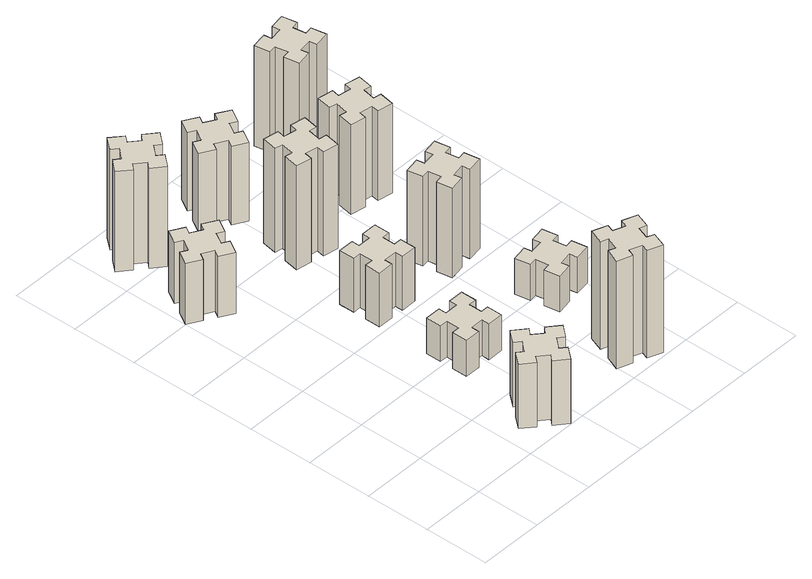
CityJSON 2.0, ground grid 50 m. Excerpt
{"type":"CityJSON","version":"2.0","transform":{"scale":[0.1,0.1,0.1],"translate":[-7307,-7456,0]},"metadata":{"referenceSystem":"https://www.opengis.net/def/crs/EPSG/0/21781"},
"CityObjects":{
"building1":{"type":"Building","attributes":{"class":"1000","function":"1000","usage":"1000","yearOfConstruction":2016,"roofType":"1000","measuredHeight":54,"storeysAboveGround":30,"storeysBelowGround":0},"geometry":[{"type":"Solid","lod":"1","boundaries":[[[[0,1,2,3,4,5,6,7,8,9,10,11,12,13,14,15,16,17,18,19]],[[17,16,20,21]],[[16,15,22,20]],[[15,14,23,22]],[[14,13,24,23]],[[13,12,25,24]],[[12,11,26,25]],[[11,10,27,26]],[[10,9,28,27]],[[9,8,29,28]],[[8,7,30,29]],[[7,6,31,30]],[[6,5,32,31]],[[5,4,33,32]],[[4,3,34,33]],[[3,2,35,34]],[[2,1,36,35]],[[1,0,37,36]],[[0,19,38,37]],[[19,18,39,38]],[[18,17,21,39]],[[24,25,26,27,28,29,30,31,32,33,34,35,36,37,38,39,21,20,22,23]]]]}]},
"building2":{"type":"Building","attributes":{"class":"1000","function":"1000","usage":"1000","yearOfConstruction":2016,"roofType":"1000","measuredHeight":51,"storeysAboveGround":30,"storeysBelowGround":0},"geometry":[{"type":"Solid","lod":"1","boundaries":[[[[40,41,42,43,44,45,46,47,48,49,50,51,52,53,54,55,56,57,58,59]],[[57,56,60,61]],[[56,55,62,60]],[[55,54,63,62]],[[54,53,64,63]],[[53,52,65,64]],[[52,51,66,65]],[[51,50,67,66]],[[50,49,68,67]],[[49,48,69,68]],[[48,47,70,69]],[[47,46,71,70]],[[46,45,72,71]],[[45,44,73,72]],[[44,43,74,73]],[[43,42,75,74]],[[42,41,76,75]],[[41,40,77,76]],[[40,59,78,77]],[[59,58,79,78]],[[58,57,61,79]],[[64,65,66,67,68,69,70,71,72,73,74,75,76,77,78,79,61,60,62,63]]]]}]},
"building3":{"type":"Building","attributes":{"class":"1000","function":"1000","usage":"1000","yearOfConstruction":2016,"roofType":"1000","measuredHeight":30,"storeysAboveGround":30,"storeysBelowGround":0},"geometry":[{"type":"Solid","lod":"1","boundaries":[[[[80,81,82,83,84,85,86,87,88,89,90,91,92,93,94,95,96,97,98,99]],[[97,96,100,101]],[[96,95,102,100]],[[95,94,103,102]],[[94,93,104,103]],[[93,92,105,104]],[[92,91,106,105]],[[91,90,107,106]],[[90,89,108,107]],[[89,88,109,108]],[[88,87,110,109]],[[87,86,111,110]],[[86,85,112,111]],[[85,84,113,112]],[[84,83,114,113]],[[83,82,115,114]],[[82,81,116,115]],[[81,80,117,116]],[[80,99,118,117]],[[99,98,119,118]],[[98,97,101,119]],[[104,105,106,107,108,109,110,111,112,113,114,115,116,117,118,119,101,100,102,103]]]]}]},
"building4":{"type":"Building","attributes":{"class":"1000","function":"1000","usage":"1000","yearOfConstruction":2016,"roofType":"1000","measuredHeight":84,"storeysAboveGround":30,"storeysBelowGround":0},"geometry":[{"type":"Solid","lod":"1","boundaries":[[[[120,121,122,123,124,125,126,127,128,129,130,131,132,133,134,135,136,137,138,139]],[[137,136,140,141]],[[136,135,142,140]],[[135,134,143,142]],[[134,133,144,143]],[[133,132,145,144]],[[132,131,146,145]],[[131,130,147,146]],[[130,129,148,147]],[[129,128,149,148]],[[128,127,150,149]],[[127,126,151,150]],[[126,125,152,151]],[[125,124,153,152]],[[124,123,154,153]],[[123,122,155,154]],[[122,121,156,155]],[[121,120,157,156]],[[120,139,158,157]],[[139,138,159,158]],[[138,137,141,159]],[[144,145,146,147,148,149,150,151,152,153,154,155,156,157,158,159,141,140,142,143]]]]}]},
"building5":{"type":"Building","attributes":{"class":"1000","function":"1000","usage":"1000","yearOfConstruction":2016,"roofType":"1000","measuredHeight":45,"storeysAboveGround":30,"storeysBelowGround":0},"geometry":[{"type":"Solid","lod":"1","boundaries":[[[[160,161,162,163,164,165,166,167,168,169,170,171,172,173,174,175,176,177,178,179]],[[177,176,180,181]],[[176,175,182,180]],[[175,174,183,182]],[[174,173,184,183]],[[173,172,185,184]],[[172,171,186,185]],[[171,170,187,186]],[[170,169,188,187]],[[169,168,189,188]],[[168,167,190,189]],[[167,166,191,190]],[[166,165,192,191]],[[165,164,193,192]],[[164,163,194,193]],[[163,162,195,194]],[[162,161,196,195]],[[161,160,197,196]],[[160,179,198,197]],[[179,178,199,198]],[[178,177,181,199]],[[184,185,186,187,188,189,190,191,192,193,194,195,196,197,198,199,181,180,182,183]]]]}]},
"building6":{"type":"Building","attributes":{"class":"1000","function":"1000","usage":"1000","yearOfConstruction":2016,"roofType":"1000","measuredHeight":90,"storeysAboveGround":30,"storeysBelowGround":0},"geometry":[{"type":"Solid","lod":"1","boundaries":[[[[200,201,202,203,204,205,206,207,208,209,210,211,212,213,214,215,216,217,218,219]],[[217,216,220,221]],[[216,215,222,220]],[[215,214,223,222]],[[214,213,224,223]],[[213,212,225,224]],[[212,211,226,225]],[[211,210,227,226]],[[210,209,228,227]],[[209,208,229,228]],[[208,207,230,229]],[[207,206,231,230]],[[206,205,232,231]],[[205,204,233,232]],[[204,203,234,233]],[[203,202,235,234]],[[202,201,236,235]],[[201,200,237,236]],[[200,219,238,237]],[[219,218,239,238]],[[218,217,221,239]],[[224,225,226,227,228,229,230,231,232,233,234,235,236,237,238,239,221,220,222,223]]]]}]},
"building7":{"type":"Building","attributes":{"class":"1000","function":"1000","usage":"1000","yearOfConstruction":2016,"roofType":"1000","measuredHeight":87,"storeysAboveGround":30,"storeysBelowGround":0},"geometry":[{"type":"Solid","lod":"1","boundaries":[[[[240,241,242,243,244,245,246,247,248,249,250,251,252,253,254,255,256,257,258,259]],[[257,256,260,261]],[[256,255,262,260]],[[255,254,263,262]],[[254,253,264,263]],[[253,252,265,264]],[[252,251,266,265]],[[251,250,267,266]],[[250,249,268,267]],[[249,248,269,268]],[[248,247,270,269]],[[247,246,271,270]],[[246,245,272,271]],[[245,244,273,272]],[[244,243,274,273]],[[243,242,275,274]],[[242,241,276,275]],[[241,240,277,276]],[[240,259,278,277]],[[259,258,279,278]],[[258,257,261,279]],[[264,265,266,267,268,269,270,271,272,273,274,275,276,277,278,279,261,260,262,263]]]]}]},
"building8":{"type":"Building","attributes":{"class":"1000","function":"1000","usage":"1000","yearOfConstruction":2016,"roofType":"1000","measuredHeight":66,"storeysAboveGround":30,"storeysBelowGround":0},"geometry":[{"type":"Solid","lod":"1","boundaries":[[[[280,281,282,283,284,285,286,287,288,289,290,291,292,293,294,295,296,297,298,299]],[[297,296,300,301]],[[296,295,302,300]],[[295,294,303,302]],[[294,293,304,303]],[[293,292,305,304]],[[292,291,306,305]],[[291,290,307,306]],[[290,289,308,307]],[[289,288,309,308]],[[288,287,310,309]],[[287,286,311,310]],[[286,285,312,311]],[[285,284,313,312]],[[284,283,314,313]],[[283,282,315,314]],[[282,281,316,315]],[[281,280,317,316]],[[280,299,318,317]],[[299,298,319,318]],[[298,297,301,319]],[[304,305,306,307,308,309,310,311,312,313,314,315,316,317,318,319,301,300,302,303]]]]}]},
"building9":{"type":"Building","attributes":{"class":"1000","function":"1000","usage":"1000","yearOfConstruction":2016,"roofType":"1000","measuredHeight":30,"storeysAboveGround":30,"storeysBelowGround":0},"geometry":[{"type":"Solid","lod":"1","boundaries":[[[[320,321,322,323,324,325,326,327,328,329,330,331,332,333,334,335,336,337,338,339]],[[337,336,340,341]],[[336,335,342,340]],[[335,334,343,342]],[[334,333,344,343]],[[333,332,345,344]],[[332,331,346,345]],[[331,330,347,346]],[[330,329,348,347]],[[329,328,349,348]],[[328,327,350,349]],[[327,326,351,350]],[[326,325,352,351]],[[325,324,353,352]],[[324,323,354,353]],[[323,322,355,354]],[[322,321,356,355]],[[321,320,357,356]],[[320,339,358,357]],[[339,338,359,358]],[[338,337,341,359]],[[344,345,346,347,348,349,350,351,352,353,354,355,356,357,358,359,341,340,342,343]]]]}]},
"building10":{"type":"Building","attributes":{"class":"1000","function":"1000","usage":"1000","yearOfConstruction":2016,"roofType":"1000","measuredHeight":75,"storeysAboveGround":30,"storeysBelowGround":0},"geometry":[{"type":"Solid","lod":"1","boundaries":[[[[360,361,362,363,364,365,366,367,368,369,370,371,372,373,374,375,376,377,378,379]],[[377,376,380,381]],[[376,375,382,380]],[[375,374,383,382]],[[374,373,384,383]],[[373,372,385,384]],[[372,371,386,385]],[[371,370,387,386]],[[370,369,388,387]],[[369,368,389,388]],[[368,367,390,389]],[[367,366,391,390]],[[366,365,392,391]],[[365,364,393,392]],[[364,363,394,393]],[[363,362,395,394]],[[362,361,396,395]],[[361,360,397,396]],[[360,379,398,397]],[[379,378,399,398]],[[378,377,381,399]],[[384,385,386,387,388,389,390,391,392,393,394,395,396,397,398,399,381,380,382,383]]]]}]},
"building11":{"type":"Building","attributes":{"class":"1000","function":"1000","usage":"1000","yearOfConstruction":2016,"roofType":"1000","measuredHeight":75,"storeysAboveGround":30,"storeysBelowGround":0},"geometry":[{"type":"Solid","lod":"1","boundaries":[[[[400,401,402,403,404,405,406,407,408,409,410,411,412,413,414,415,416,417,418,419]],[[417,416,420,421]],[[416,415,422,420]],[[415,414,423,422]],[[414,413,424,423]],[[413,412,425,424]],[[412,411,426,425]],[[411,410,427,426]],[[410,409,428,427]],[[409,408,429,428]],[[408,407,430,429]],[[407,406,431,430]],[[406,405,432,431]],[[405,404,433,432]],[[404,403,434,433]],[[403,402,435,434]],[[402,401,436,435]],[[401,400,437,436]],[[400,419,438,437]],[[419,418,439,438]],[[418,417,421,439]],[[424,425,426,427,428,429,430,431,432,433,434,435,436,437,438,439,421,420,422,423]]]]}]},
"building12":{"type":"Building","attributes":{"class":"1000","function":"1000","usage":"1000","yearOfConstruction":2016,"roofType":"1000","measuredHeight":84,"storeysAboveGround":30,"storeysBelowGround":0},"geometry":[{"type":"Solid","lod":"1","boundaries":[[[[440,441,442,443,444,445,446,447,448,449,450,451,452,453,454,455,456,457,458,459]],[[457,456,460,461]],[[456,455,462,460]],[[455,454,463,462]],[[454,453,464,463]],[[453,452,465,464]],[[452,451,466,465]],[[451,450,467,466]],[[450,449,468,467]],[[449,448,469,468]],[[448,447,470,469]],[[447,446,471,470]],[[446,445,472,471]],[[445,444,473,472]],[[444,443,474,473]],[[443,442,475,474]],[[442,441,476,475]],[[441,440,477,476]],[[440,459,478,477]],[[459,458,479,478]],[[458,457,461,479]],[[464,465,466,467,468,469,470,471,472,473,474,475,476,477,478,479,461,460,462,463]]]]}]}
},
"vertices":[
[984,297,0],[908,362,0],[946,408,0],[854,485,0],[777,393,0],[823,354,0],[759,278,0],[713,316,0],[636,224,0],[728,147,0],[766,193,0],[843,129,0],[804,83,0],[896,6,0],[973,98,0],[927,136,0],[992,213,0],[1038,174,0],[1115,266,0],[1023,343,0],[992,213,540],[1038,174,540],[927,136,540],[973,98,540],[896,6,540],[804,83,540],[843,129,540],[766,193,540],[728,147,540],[636,224,540],[713,316,540],[759,278,540],[823,354,540],[777,393,540],[854,485,540],[946,408,540],[908,362,540],[984,297,540],[1023,343,540],[1115,266,540],
[137,2495,0],[224,2445,0],[194,2393,0],[298,2333,0],[358,2437,0],[306,2467,0],[356,2554,0],[408,2524,0],[468,2628,0],[364,2688,0],[334,2636,0],[247,2686,0],[277,2738,0],[173,2798,0],[113,2694,0],[165,2664,0],[115,2577,0],[63,2607,0],[3,2503,0],[107,2443,0],[115,2577,510],[63,2607,510],[165,2664,510],[113,2694,510],[173,2798,510],[277,2738,510],[247,2686,510],[334,2636,510],[364,2688,510],[468,2628,510],[408,2524,510],[356,2554,510],[306,2467,510],[358,2437,510],[298,2333,510],[194,2393,510],[224,2445,510],[137,2495,510],[107,2443,510],[3,2503,510],
[865,1035,0],[865,935,0],[805,935,0],[805,815,0],[925,815,0],[925,875,0],[1025,875,0],[1025,815,0],[1145,815,0],[1145,935,0],[1085,935,0],[1085,1035,0],[1145,1035,0],[1145,1155,0],[1025,1155,0],[1025,1095,0],[925,1095,0],[925,1155,0],[805,1155,0],[805,1035,0],[925,1095,300],[925,1155,300],[1025,1095,300],[1025,1155,300],[1145,1155,300],[1145,1035,300],[1085,1035,300],[1085,935,300],[1145,935,300],[1145,815,300],[1025,815,300],[1025,875,300],[925,875,300],[925,815,300],[805,815,300],[805,935,300],[865,935,300],[865,1035,300],[805,1035,300],[805,1155,300],
[226,3153,0],[303,3089,0],[264,3043,0],[356,2966,0],[433,3058,0],[387,3096,0],[452,3173,0],[498,3134,0],[575,3226,0],[483,3303,0],[444,3257,0],[368,3322,0],[406,3368,0],[314,3445,0],[237,3353,0],[283,3314,0],[219,3238,0],[173,3276,0],[96,3184,0],[188,3107,0],[219,3238,840],[173,3276,840],[283,3314,840],[237,3353,840],[314,3445,840],[406,3368,840],[368,3322,840],[444,3257,840],[483,3303,840],[575,3226,840],[498,3134,840],[452,3173,840],[387,3096,840],[433,3058,840],[356,2966,840],[264,3043,840],[303,3089,840],[226,3153,840],[188,3107,840],[96,3184,840],
[1025,1835,0],[925,1835,0],[925,1895,0],[805,1895,0],[805,1775,0],[865,1775,0],[865,1675,0],[805,1675,0],[805,1555,0],[925,1555,0],[925,1615,0],[1025,1615,0],[1025,1555,0],[1145,1555,0],[1145,1675,0],[1085,1675,0],[1085,1775,0],[1145,1775,0],[1145,1895,0],[1025,1895,0],[1085,1775,450],[1145,1775,450],[1085,1675,450],[1145,1675,450],[1145,1555,450],[1025,1555,450],[1025,1615,450],[925,1615,450],[925,1555,450],[805,1555,450],[805,1675,450],[865,1675,450],[865,1775,450],[805,1775,450],[805,1895,450],[925,1895,450],[925,1835,450],[1025,1835,450],[1025,1895,450],[1145,1895,450],
[1802,161,0],[1836,255,0],[1892,234,0],[1933,347,0],[1820,388,0],[1800,332,0],[1706,366,0],[1727,422,0],[1614,463,0],[1573,350,0],[1629,330,0],[1595,236,0],[1539,257,0],[1497,144,0],[1610,103,0],[1631,159,0],[1725,125,0],[1704,69,0],[1817,27,0],[1858,140,0],[1725,125,900],[1704,69,900],[1631,159,900],[1610,103,900],[1497,144,900],[1539,257,900],[1595,236,900],[1629,330,900],[1573,350,900],[1614,463,900],[1727,422,900],[1706,366,900],[1800,332,900],[1820,388,900],[1933,347,900],[1892,234,900],[1836,255,900],[1802,161,900],[1858,140,900],[1817,27,900],
[1007,2366,0],[1105,2348,0],[1095,2289,0],[1213,2268,0],[1234,2387,0],[1175,2397,0],[1192,2495,0],[1251,2485,0],[1272,2603,0],[1154,2624,0],[1144,2565,0],[1045,2582,0],[1056,2641,0],[937,2662,0],[917,2544,0],[976,2534,0],[958,2435,0],[899,2446,0],[878,2327,0],[997,2307,0],[958,2435,870],[899,2446,870],[976,2534,870],[917,2544,870],[937,2662,870],[1056,2641,870],[1045,2582,870],[1144,2565,870],[1154,2624,870],[1272,2603,870],[1251,2485,870],[1192,2495,870],[1175,2397,870],[1234,2387,870],[1213,2268,870],[1095,2289,870],[1105,2348,870],[1007,2366,870],[997,2307,870],[878,2327,870],
[1074,3176,0],[987,3226,0],[1017,3278,0],[913,3338,0],[853,3234,0],[905,3204,0],[855,3117,0],[803,3147,0],[743,3043,0],[847,2983,0],[877,3035,0],[964,2985,0],[934,2933,0],[1038,2873,0],[1098,2977,0],[1046,3007,0],[1096,3094,0],[1148,3064,0],[1208,3168,0],[1104,3228,0],[1096,3094,660],[1148,3064,660],[1046,3007,660],[1098,2977,660],[1038,2873,660],[934,2933,660],[964,2985,660],[877,3035,660],[847,2983,660],[743,3043,660],[803,3147,660],[855,3117,660],[905,3204,660],[853,3234,660],[913,3338,660],[1017,3278,660],[987,3226,660],[1074,3176,660],[1104,3228,660],[1208,3168,660],
[1932,955,0],[1915,1054,0],[1974,1064,0],[1953,1182,0],[1835,1161,0],[1845,1102,0],[1747,1085,0],[1737,1144,0],[1618,1123,0],[1639,1005,0],[1698,1015,0],[1716,917,0],[1657,907,0],[1677,788,0],[1796,809,0],[1785,868,0],[1884,886,0],[1894,827,0],[2012,847,0],[1991,966,0],[1884,886,300],[1894,827,300],[1785,868,300],[1796,809,300],[1677,788,300],[1657,907,300],[1716,917,300],[1698,1015,300],[1639,1005,300],[1618,1123,300],[1737,1144,300],[1747,1085,300],[1845,1102,300],[1835,1161,300],[1953,1182,300],[1974,1064,300],[1915,1054,300],[1932,955,300],[1991,966,300],[2012,847,300],
[1585,1608,0],[1684,1626,0],[1694,1567,0],[1812,1587,0],[1791,1706,0],[1732,1695,0],[1715,1794,0],[1774,1804,0],[1753,1922,0],[1635,1901,0],[1645,1842,0],[1547,1825,0],[1537,1884,0],[1418,1863,0],[1439,1745,0],[1498,1755,0],[1516,1657,0],[1457,1647,0],[1477,1528,0],[1596,1549,0],[1516,1657,750],[1457,1647,750],[1498,1755,750],[1439,1745,750],[1418,1863,750],[1537,1884,750],[1547,1825,750],[1645,1842,750],[1635,1901,750],[1753,1922,750],[1774,1804,750],[1715,1794,750],[1732,1695,750],[1791,1706,750],[1812,1587,750],[1694,1567,750],[1684,1626,750],[1585,1608,750],[1596,1549,750],[1477,1528,750],
[1616,2634,0],[1598,2535,0],[1539,2546,0],[1518,2427,0],[1637,2407,0],[1647,2466,0],[1745,2448,0],[1735,2389,0],[1853,2368,0],[1874,2487,0],[1815,2497,0],[1832,2595,0],[1891,2585,0],[1912,2703,0],[1794,2724,0],[1784,2665,0],[1685,2682,0],[1696,2741,0],[1577,2762,0],[1557,2644,0],[1685,2682,750],[1696,2741,750],[1784,2665,750],[1794,2724,750],[1912,2703,750],[1891,2585,750],[1832,2595,750],[1815,2497,750],[1874,2487,750],[1853,2368,750],[1735,2389,750],[1745,2448,750],[1647,2466,750],[1637,2407,750],[1518,2427,750],[1539,2546,750],[1598,2535,750],[1616,2634,750],[1557,2644,750],[1577,2762,750],
[1932,3175,0],[1915,3274,0],[1974,3284,0],[1953,3402,0],[1835,3381,0],[1845,3322,0],[1747,3305,0],[1737,3364,0],[1618,3343,0],[1639,3225,0],[1698,3235,0],[1716,3137,0],[1657,3127,0],[1677,3008,0],[1796,3029,0],[1785,3088,0],[1884,3106,0],[1894,3047,0],[2012,3067,0],[1991,3186,0],[1884,3106,840],[1894,3047,840],[1785,3088,840],[1796,3029,840],[1677,3008,840],[1657,3127,840],[1716,3137,840],[1698,3235,840],[1639,3225,840],[1618,3343,840],[1737,3364,840],[1747,3305,840],[1845,3322,840],[1835,3381,840],[1953,3402,840],[1974,3284,840],[1915,3274,840],[1932,3175,840],[1991,3186,840],[2012,3067,840]
]}
